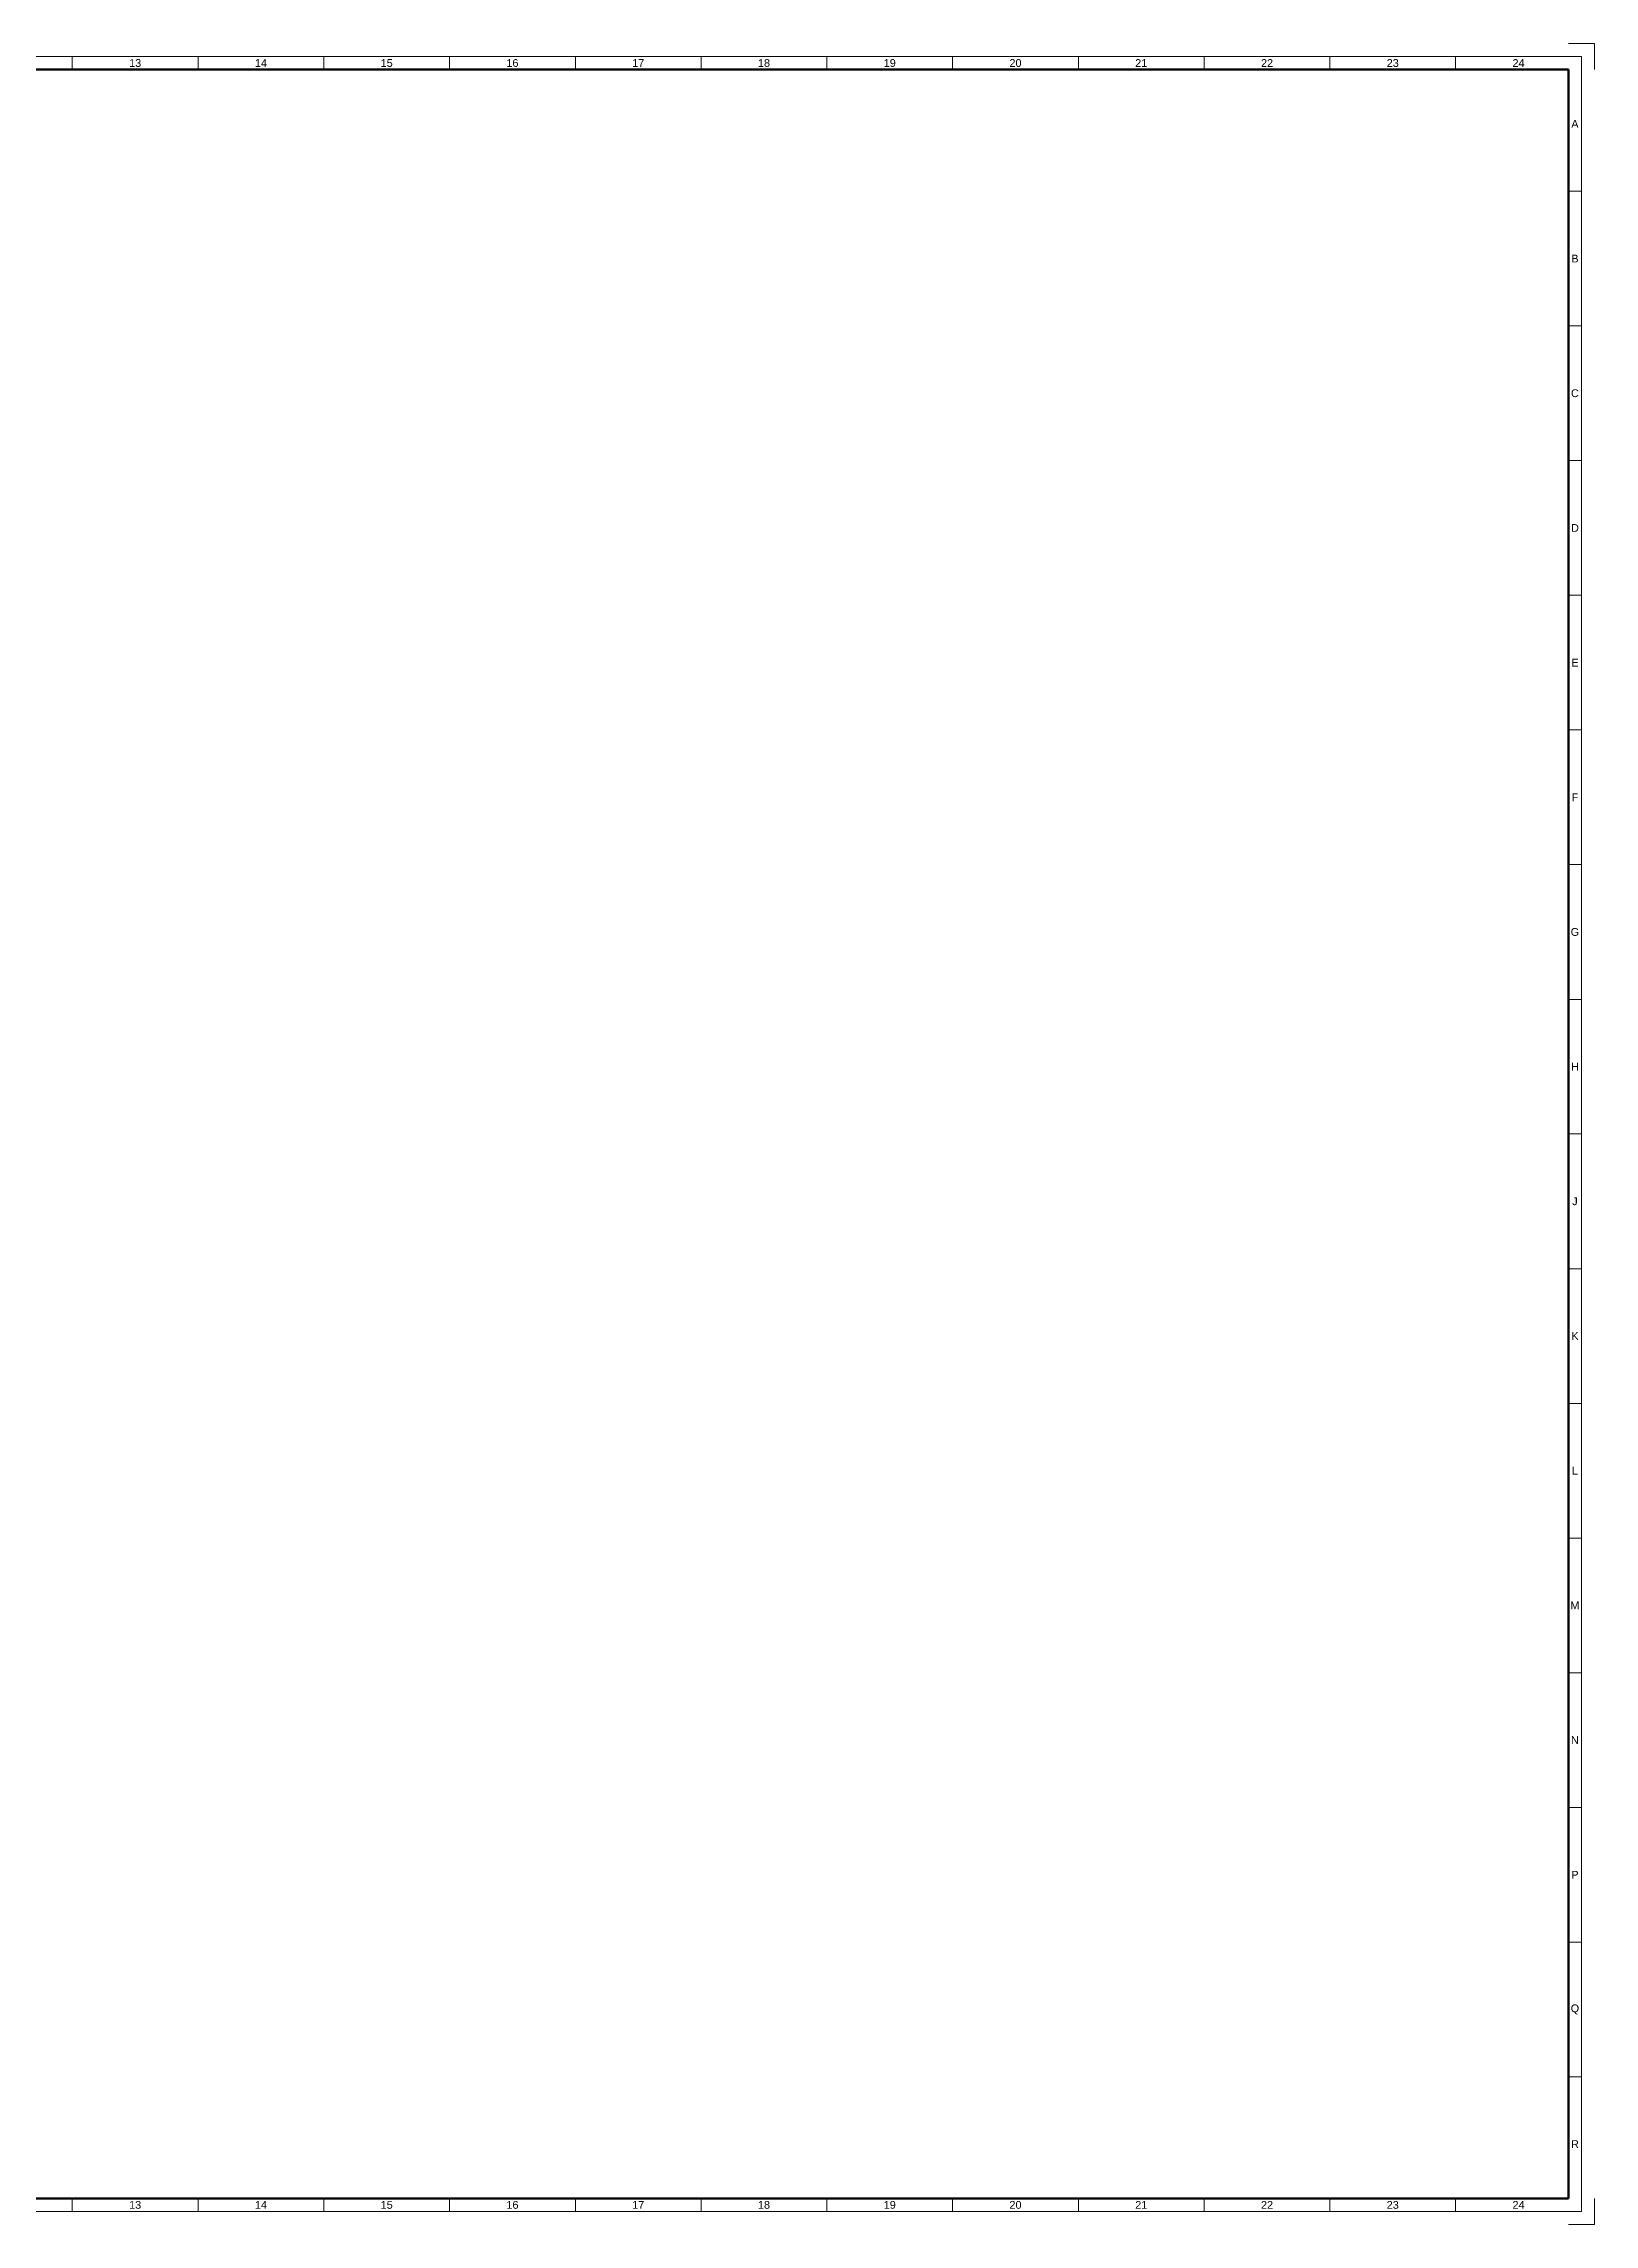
# Model space of a CAD drawing. Header units: millimetres. Extents: x 633 to 4785, y -1154 to 2521.
# Drawn here: x 4187 to 4785, y 1594 to 2435 of the extents above; entities that cross this region are included whole.
import ezdxf

# ---------------------------------------------------------------- set-up
doc = ezdxf.new("R2010")
doc.units = ezdxf.units.MM
doc.header["$LTSCALE"] = 5
for name, color, linetype, lineweight, true_color in [('_Blattschnitt', 1, 'Continuous', 5, 0xff0000), ('_Raster_0.18mm', 94, 'Continuous', 18, 0x008000), ('_Raster_1.00mm', 5, 'Continuous', 100, 0x0000ff), ('_Raster_Einteilung', 7, 'Continuous', 18, 0x000000), ('_Raster_txt', 7, 'Continuous', 5, 0x000000)]:
    doc.layers.add(name, color=color, linetype=linetype, lineweight=lineweight, true_color=true_color)
doc.styles.add('textstyle1257', font='')
doc.styles.add('textstyle1374', font='')
doc.styles.add('textstyle1375', font='')
doc.styles.add('textstyle1376', font='')
doc.styles.add('textstyle1377', font='')
doc.styles.add('textstyle1378', font='')
doc.styles.add('textstyle1379', font='')
doc.styles.add('textstyle1380', font='')
doc.styles.add('textstyle1381', font='')
doc.styles.add('textstyle1382', font='')
doc.styles.add('textstyle1383', font='')
doc.styles.add('textstyle1384', font='')
doc.styles.add('textstyle1385', font='')
doc.styles.add('textstyle1386', font='')
doc.styles.add('textstyle1387', font='')
doc.styles.add('textstyle1388', font='')
doc.styles.add('textstyle1400', font='')
doc.styles.add('textstyle1401', font='')
doc.styles.add('textstyle1402', font='')
doc.styles.add('textstyle1403', font='')
doc.styles.add('textstyle1404', font='')
doc.styles.add('textstyle1405', font='')
doc.styles.add('textstyle1406', font='')
doc.styles.add('textstyle1407', font='')
doc.styles.add('textstyle1408', font='')
doc.styles.add('textstyle1409', font='')
doc.styles.add('textstyle1410', font='')
doc.styles.add('textstyle1411', font='')
doc.styles.add('textstyle1424', font='')
doc.styles.add('textstyle1425', font='')
doc.styles.add('textstyle1426', font='')
doc.styles.add('textstyle1427', font='')
doc.styles.add('textstyle1428', font='')
doc.styles.add('textstyle1429', font='')
doc.styles.add('textstyle1430', font='')
doc.styles.add('textstyle1431', font='')
doc.styles.add('textstyle1432', font='')
doc.styles.add('textstyle1433', font='')
doc.styles.add('textstyle1434', font='')
doc.styles.add('textstyle1435', font='')
doc.styles.get('textstyle1257').set_extended_font_data('Arial')
doc.styles.get('textstyle1374').set_extended_font_data('Arial')
doc.styles.get('textstyle1375').set_extended_font_data('Arial')
doc.styles.get('textstyle1376').set_extended_font_data('Arial')
doc.styles.get('textstyle1377').set_extended_font_data('Arial')
doc.styles.get('textstyle1378').set_extended_font_data('Arial')
doc.styles.get('textstyle1379').set_extended_font_data('Arial')
doc.styles.get('textstyle1380').set_extended_font_data('Arial')
doc.styles.get('textstyle1381').set_extended_font_data('Arial')
doc.styles.get('textstyle1382').set_extended_font_data('Arial')
doc.styles.get('textstyle1383').set_extended_font_data('Arial')
doc.styles.get('textstyle1384').set_extended_font_data('Arial')
doc.styles.get('textstyle1385').set_extended_font_data('Arial')
doc.styles.get('textstyle1386').set_extended_font_data('Arial')
doc.styles.get('textstyle1387').set_extended_font_data('Arial')
doc.styles.get('textstyle1388').set_extended_font_data('Arial')
doc.styles.get('textstyle1400').set_extended_font_data('Arial')
doc.styles.get('textstyle1401').set_extended_font_data('Arial')
doc.styles.get('textstyle1402').set_extended_font_data('Arial')
doc.styles.get('textstyle1403').set_extended_font_data('Arial')
doc.styles.get('textstyle1404').set_extended_font_data('Arial')
doc.styles.get('textstyle1405').set_extended_font_data('Arial')
doc.styles.get('textstyle1406').set_extended_font_data('Arial')
doc.styles.get('textstyle1407').set_extended_font_data('Arial')
doc.styles.get('textstyle1408').set_extended_font_data('Arial')
doc.styles.get('textstyle1409').set_extended_font_data('Arial')
doc.styles.get('textstyle1410').set_extended_font_data('Arial')
doc.styles.get('textstyle1411').set_extended_font_data('Arial')
doc.styles.get('textstyle1424').set_extended_font_data('Arial')
doc.styles.get('textstyle1425').set_extended_font_data('Arial')
doc.styles.get('textstyle1426').set_extended_font_data('Arial')
doc.styles.get('textstyle1427').set_extended_font_data('Arial')
doc.styles.get('textstyle1428').set_extended_font_data('Arial')
doc.styles.get('textstyle1429').set_extended_font_data('Arial')
doc.styles.get('textstyle1430').set_extended_font_data('Arial')
doc.styles.get('textstyle1431').set_extended_font_data('Arial')
doc.styles.get('textstyle1432').set_extended_font_data('Arial')
doc.styles.get('textstyle1433').set_extended_font_data('Arial')
doc.styles.get('textstyle1434').set_extended_font_data('Arial')
doc.styles.get('textstyle1435').set_extended_font_data('Arial')

msp = doc.modelspace()

# ---------------------------------------------------------------- linework, layer by layer
at = {"layer": '_Blattschnitt'}
for p, q in [((4785.38, 2435.29), (4775.38, 2435.29)), ((4785.38, 2435.29), (4785.38, 2425.29)), ((4785.38, 1594.29), (4785.38, 1604.29)), ((4785.38, 1594.29), (4775.38, 1594.29))]:
    msp.add_line(p, q, dxfattribs=at)
at = {"layer": '_Raster_0.18mm'}
for p, q in [((4780.38, 2430.29), (3616.38, 2430.29)), ((4780.38, 1599.29), (4780.38, 2430.29)), ((3616.38, 1599.29), (4780.38, 1599.29))]:
    msp.add_line(p, q, dxfattribs=at)
at = {"layer": '_Raster_1.00mm'}
for p, q in [((4775.38, 2425.29), (3621.38, 2425.29)), ((4775.38, 1604.29), (4775.38, 2425.29)), ((3621.38, 1604.29), (4775.38, 1604.29))]:
    msp.add_line(p, q, dxfattribs=at)
at = {"layer": '_Raster_Einteilung'}
for p, q in [((4198.38, 2430.29), (4198.38, 2425.29)), ((4246.88, 2430.29), (4246.88, 2425.29)), ((4295.38, 2430.29), (4295.38, 2425.29)), ((4343.88, 2430.29), (4343.88, 2425.29)), ((4392.38, 2430.29), (4392.38, 2425.29)), ((4440.88, 2430.29), (4440.88, 2425.29)), ((4489.38, 2430.29), (4489.38, 2425.29)), ((4537.88, 2430.29), (4537.88, 2425.29)), ((4586.38, 2430.29), (4586.38, 2425.29)), ((4634.88, 2430.29), (4634.88, 2425.29)), ((4683.38, 2430.29), (4683.38, 2425.29)), ((4731.88, 2430.29), (4731.88, 2425.29)), ((4775.38, 2378.35), (4780.38, 2378.35)), ((4775.38, 2326.41), (4780.38, 2326.41)), ((4775.38, 2274.47), (4780.38, 2274.47)), ((4775.38, 2222.54), (4780.38, 2222.54)), ((4775.38, 2170.6), (4780.38, 2170.6)), ((4775.38, 2118.66), (4780.38, 2118.66)), ((4775.38, 2066.72), (4780.38, 2066.72)), ((4775.38, 2014.79), (4780.38, 2014.79)), ((4775.38, 1962.85), (4780.38, 1962.85)), ((4775.38, 1910.91), (4780.38, 1910.91)), ((4775.38, 1858.97), (4780.38, 1858.97)), ((4775.38, 1807.04), (4780.38, 1807.04)), ((4775.38, 1755.1), (4780.38, 1755.1)), ((4775.38, 1703.16), (4780.38, 1703.16)), ((4775.38, 1651.22), (4780.38, 1651.22)), ((4198.38, 1604.29), (4198.38, 1599.29)), ((4246.88, 1604.29), (4246.88, 1599.29)), ((4295.38, 1604.29), (4295.38, 1599.29)), ((4343.88, 1604.29), (4343.88, 1599.29)), ((4392.38, 1604.29), (4392.38, 1599.29)), ((4440.88, 1604.29), (4440.88, 1599.29)), ((4489.38, 1604.29), (4489.38, 1599.29)), ((4537.88, 1604.29), (4537.88, 1599.29)), ((4586.38, 1604.29), (4586.38, 1599.29)), ((4634.88, 1604.29), (4634.88, 1599.29)), ((4683.38, 1604.29), (4683.38, 1599.29)), ((4731.88, 1604.29), (4731.88, 1599.29))]:
    msp.add_line(p, q, dxfattribs=at)

# ---------------------------------------------------------------- texts
at = {"layer": '_Raster_txt', "char_height": 3, "attachment_point": 5}
for s, insert, style in [('13', (4222.63, 2427.79), 'textstyle1424'), ('14', (4271.13, 2427.79), 'textstyle1425'), ('15', (4319.63, 2427.79), 'textstyle1426'), ('16', (4368.13, 2427.79), 'textstyle1427'), ('17', (4416.63, 2427.79), 'textstyle1428'), ('18', (4465.13, 2427.79), 'textstyle1429'), ('19', (4513.63, 2427.79), 'textstyle1430'), ('20', (4562.13, 2427.79), 'textstyle1431'), ('21', (4610.63, 2427.79), 'textstyle1432'), ('22', (4659.13, 2427.79), 'textstyle1433'), ('23', (4707.63, 2427.79), 'textstyle1434'), ('24', (4756.13, 2427.79), 'textstyle1435'), ('A', (4777.88, 2404.32), 'textstyle1388'), ('B', (4777.88, 2352.38), 'textstyle1387'), ('C', (4777.88, 2300.44), 'textstyle1386'), ('D', (4777.88, 2248.51), 'textstyle1385'), ('E', (4777.88, 2196.57), 'textstyle1384'), ('F', (4777.88, 2144.63), 'textstyle1383'), ('G', (4777.88, 2092.69), 'textstyle1382'), ('H', (4777.88, 2040.76), 'textstyle1381'), ('J', (4777.88, 1988.82), 'textstyle1380'), ('K', (4777.88, 1936.88), 'textstyle1379'), ('L', (4777.88, 1884.94), 'textstyle1378'), ('M', (4777.88, 1833.01), 'textstyle1377'), ('N', (4777.88, 1781.07), 'textstyle1376'), ('P', (4777.88, 1729.13), 'textstyle1375'), ('Q', (4777.88, 1677.19), 'textstyle1374'), ('R', (4777.88, 1625.26), 'textstyle1257'), ('13', (4222.63, 1601.79), 'textstyle1400'), ('14', (4271.13, 1601.79), 'textstyle1401'), ('15', (4319.63, 1601.79), 'textstyle1402'), ('16', (4368.13, 1601.79), 'textstyle1403'), ('17', (4416.63, 1601.79), 'textstyle1404'), ('18', (4465.13, 1601.79), 'textstyle1405'), ('19', (4513.63, 1601.79), 'textstyle1406'), ('20', (4562.13, 1601.79), 'textstyle1407'), ('21', (4610.63, 1601.79), 'textstyle1408'), ('22', (4659.13, 1601.79), 'textstyle1409'), ('23', (4707.63, 1601.79), 'textstyle1410'), ('24', (4756.13, 1601.79), 'textstyle1411')]:
    msp.add_mtext(s, dxfattribs=dict(at, insert=insert, style=style))

doc.saveas('drawing.dxf')
